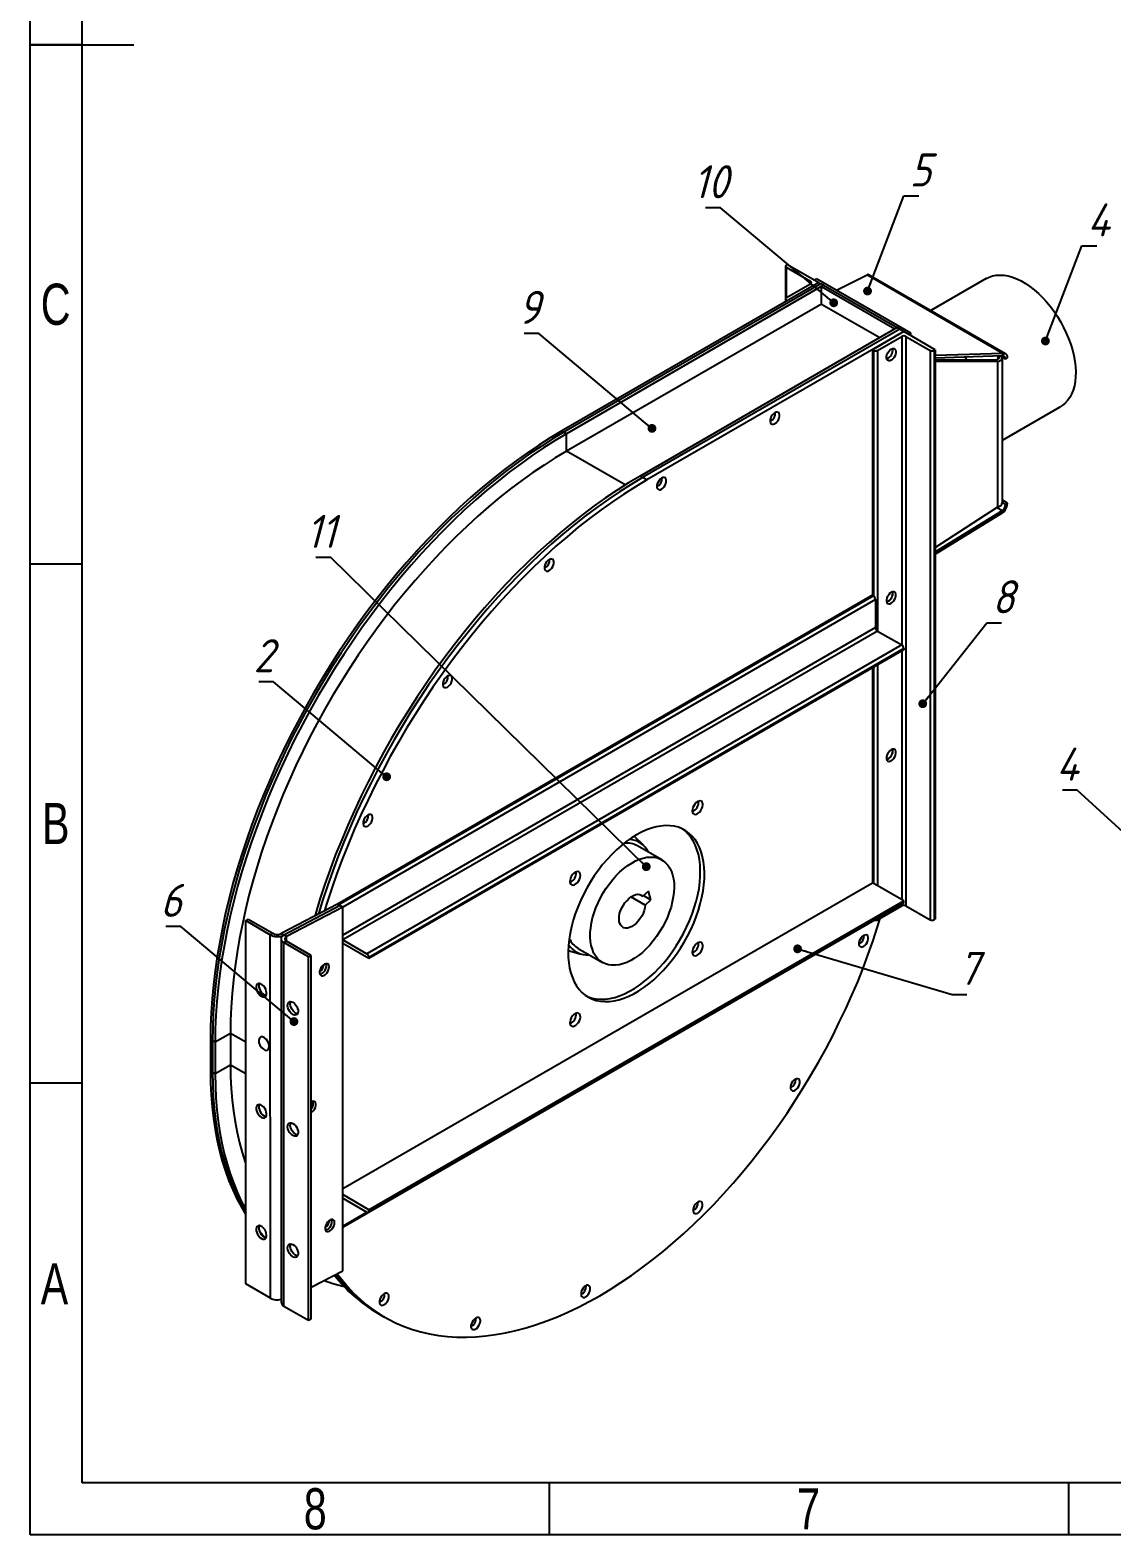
# Model space of a CAD drawing. Header units: millimetres. Extents: x -2169 to 6000, y -2300 to 596.
# Drawn here: x -2169 to -1432, y -1506 to -482 of the extents above; entities that cross this region are included whole.
import ezdxf

# ---------------------------------------------------------------- set-up
doc = ezdxf.new("R2010")
doc.units = ezdxf.units.MM
doc.linetypes.add('SLD-Solid', pattern=[0])
doc.styles.add('GENISO', font='geniso.shx', dxfattribs={"oblique": 15})
doc.styles.add('SLDTEXTSTYLE0', font='TXT', dxfattribs={"width": 0.75})
doc.dimstyles.new('Scale 1B2', dxfattribs={"dimscale": 6, "dimtxt": 2.5, "dimasz": 2.5, "dimexe": 1, "dimexo": 1, "dimgap": 1.524, "dimtad": 1, "dimdec": 0, "dimlfac": 0.5, "dimzin": 0, "dimtxsty": 'GENISO', "dimcen": 2.5, "dimclrd": 1, "dimclre": 1, "dimclrt": 7, "dimadec": 0, "dimazin": 0, "dimtfac": 1, "dimtdec": 0, "dimtmove": 0, "dimatfit": 3, "dimfxl": 1, "dimtzin": 0, "dimlwd": -1, "dimlwe": -1, "dimarcsym": 0})

msp = doc.modelspace()

# ---------------------------------------------------------------- linework, layer by layer
at = {"color": 7, "linetype": 'SLD-Solid'}
for p, q in [((-2168.6, -1506.5), (-2168.6, 521.9)), ((-2133.2, -1471.1), (-2133.2, 486.6)), ((-2168.6, -492.3), (-2097.9, -492.3)), ((-2133.2, -492.3), (-2168.6, -492.3)), ((-2133.2, -845.7), (-2168.6, -845.7)), ((-2133.2, -1199), (-2168.6, -1199)), ((623.1, -1471.1), (-2133.2, -1471.1)), ((-1815.2, -1471.1), (-1815.2, -1506.5)), ((-1461.8, -1471.1), (-1461.8, -1506.5)), ((658.4, -1506.5), (-2168.6, -1506.5))]:
    msp.add_line(p, q, dxfattribs=at)
at = {"color": 3, "linetype": 'SLD-Solid'}
for p, q in [((-1654.4, -643), (-1654.4, -665.2)), ((-1653.8, -642.2), (-1653.1, -641.8)), ((-1637.4, -653.3), (-1653.8, -643.8)), ((-1653.8, -664.4), (-1653.8, -643.8)), ((-1653.1, -641.8), (-1631.7, -654.1)), ((-1631.7, -654.1), (-1806.6, -755.1)), ((-1630.3, -655), (-1805.2, -755.9)), ((-1653.8, -664.4), (-1637.4, -655)), ((-1631.7, -654.1), (-1642.4, -660.3)), ((-1637.4, -655), (-1637.4, -653.3)), ((-1634.8, -652.4), (-1633.4, -651.5)), ((-1569.1, -688.6), (-1633.4, -651.5)), ((-1631.7, -654.1), (-1631.7, -654.1)), ((-1630.3, -655), (-1631.7, -654.1)), ((-1630.3, -655), (-1631.7, -654.1)), ((-1628.5, -656), (-1630.3, -655)), ((-1619.7, -659.4), (-1598.9, -648.8)), ((-1506.4, -702.3), (-1598.9, -648.8)), ((-1504.6, -702.6), (-1597.4, -649)), ((-1517.8, -651.3), (-1555.6, -673.1)), ((-1628.5, -656), (-1803.4, -757)), ((-1654.4, -665.3), (-1654.4, -667.3)), ((-1628.5, -656), (-1629.9, -656.8)), ((-1629.9, -656.8), (-1580, -685.7)), ((-1629.9, -668.8), (-1629.9, -656.8)), ((-1628.5, -656), (-1578.5, -684.8)), ((-1628.5, -656), (-1628.5, -656)), ((-1629.9, -668.8), (-1803.4, -768.9)), ((-1653.1, -666.5), (-1653.8, -666.1)), ((-1653.8, -666.9), (-1653.8, -666.1)), ((-1629.9, -668.8), (-1590.3, -691.6)), ((-1578.5, -684.8), (-1753.4, -785.8)), ((-1576.7, -685.9), (-1751.7, -786.9)), ((-1576.7, -685.9), (-1751.7, -786.9)), ((-1576.7, -685.9), (-1578.5, -684.8)), ((-1576.7, -685.9), (-1576.7, -685.9)), ((-1573.9, -687.5), (-1576.7, -685.9)), ((-1570.5, -689.4), (-1576.7, -685.9)), ((-1573.9, -687.5), (-1748.8, -788.5)), ((-1573.9, -687.5), (-1595.3, -699.9)), ((-1591.7, -700.3), (-1575.3, -690.8)), ((-1588.5, -692.7), (-1588.5, -692.7)), ((-1575.3, -690.8), (-1575.3, -900.8)), ((-1552.5, -699.9), (-1573.9, -687.5)), ((-1572.5, -690.8), (-1556, -700.3)), ((-1572.5, -690.8), (-1572.5, -1078.3)), ((-1570.5, -689.4), (-1569.1, -688.6)), ((-1569.1, -690.3), (-1569.1, -688.6)), ((-1595.3, -699.9), (-1594.6, -700.3)), ((-1595.3, -699.9), (-1595.3, -867)), ((-1594.6, -700.3), (-1594.6, -867.4)), ((-1591.7, -700.3), (-1591.7, -891.3)), ((-1556, -700.3), (-1556, -1087.8)), ((-1553.2, -700.3), (-1552.5, -699.9)), ((-1553.2, -700.3), (-1553.2, -1087.8)), ((-1552.5, -699.9), (-1552.5, -1087.4)), ((-1506.4, -702.3), (-1552.5, -703.7)), ((-1506.8, -704.1), (-1552.5, -705.5)), ((-1532.2, -704.9), (-1530.7, -706.9)), ((-1510, -704.2), (-1510, -706.4)), ((-1506.8, -705), (-1508.2, -704.1)), ((-1506.8, -704.1), (-1506.4, -702.3)), ((-1504.7, -706.2), (-1506.8, -705)), ((-1506.7, -803.7), (-1506.7, -705)), ((-1506.3, -704.1), (-1505.6, -702.3)), ((-1504.7, -706.2), (-1503.3, -705.3)), ((-1510.8, -706.8), (-1552.5, -706.9)), ((-1509.8, -707.8), (-1552.5, -707.9)), ((-1510.8, -706.8), (-1509.8, -707.8)), ((-1509.8, -806.7), (-1509.8, -707.8)), ((-1506.7, -761.5), (-1467.4, -738.8)), ((-1805.2, -755.9), (-1806.6, -755.1)), ((-1803.4, -757), (-1805.2, -755.9)), ((-1803.4, -768.9), (-1803.4, -757)), ((-1763.6, -791.9), (-1803.4, -768.9)), ((-1751.7, -786.9), (-1753.4, -785.8)), ((-1748.8, -788.5), (-1751.7, -786.9)), ((-1751.7, -786.9), (-1751.7, -786.9)), ((-1552.5, -834.5), (-1509.8, -806.7)), ((-1510.5, -807.2), (-1506.8, -809.3)), ((-1506.7, -803.7), (-1506.8, -803.9)), ((-1504.7, -805.1), (-1506.8, -803.9)), ((-1503.3, -804.3), (-1506.7, -802.3)), ((-1506.3, -808.9), (-1505.6, -810)), ((-1504.7, -805.1), (-1503.3, -804.3)), ((-1552.5, -837.3), (-1506.8, -809.3)), ((-1552.5, -838.9), (-1506.4, -810.6)), ((-1506.8, -809.3), (-1506.4, -810.6)), ((-1595.3, -866.9), (-1959.4, -1077.1)), ((-1594.6, -867.4), (-1958.7, -1077.6)), ((-1593.2, -869.8), (-1955.8, -1079.2)), ((-1595.3, -866.9), (-1594.6, -867.4)), ((-1593.2, -869.8), (-1593.2, -888.8)), ((-1593.2, -888.8), (-1955.8, -1098.2)), ((-1591.7, -891.3), (-1955.8, -1101.5)), ((-1575.3, -900.7), (-1939.4, -1110.9)), ((-1591.7, -891.3), (-1575.3, -900.7)), ((-1573.9, -903.2), (-1938, -1113.4)), ((-1573.9, -904), (-1938, -1114.2)), ((-1575.3, -904.9), (-1575.3, -1074.2)), ((-1573.9, -903.2), (-1573.9, -904)), ((-1595.3, -916.4), (-1595.3, -1062.6)), ((-1594.6, -916), (-1594.6, -1063)), ((-1591.7, -914.3), (-1591.7, -1064.7)), ((-1750.9, -1037.3), (-1757.4, -1030.9)), ((-1738.6, -1047), (-1755.2, -1037.4)), ((-1955.8, -1270.8), (-1595.3, -1062.6)), ((-1573.9, -1075), (-1595.3, -1062.6)), ((-1938, -1285.2), (-1573.9, -1075)), ((-1749.9, -1077.8), (-1759.6, -1072.2)), ((-1753.6, -1070.6), (-1751.6, -1071.8)), ((-1747.7, -1068.3), (-1751.6, -1071.8)), ((-1751.1, -1071.3), (-1746, -1074.3)), ((-1749.9, -1077.8), (-1746, -1074.3)), ((-1746, -1074.3), (-1747.7, -1068.3)), ((-1573.9, -1075.8), (-1573.9, -1075)), ((-1959.4, -1077.1), (-1997.6, -1097.2)), ((-1957.6, -1078.2), (-1995.8, -1098.3)), ((-1955.8, -1079.2), (-1994, -1099.3)), ((-1959.4, -1077.1), (-1957.6, -1078.2)), ((-1957.6, -1078.2), (-1955.8, -1079.2)), ((-1955.8, -1326.8), (-1955.8, -1079.2)), ((-1938.4, -1286.9), (-1574.3, -1076.8)), ((-1938, -1286), (-1573.9, -1075.8)), ((-1591.7, -1087.8), (-1575.3, -1078.3)), ((-1575.3, -1077.3), (-1575.3, -1078.3)), ((-1572.5, -1078.3), (-1556, -1087.8)), ((-2021.8, -1088.4), (-2020.1, -1087.3)), ((-2021.8, -1088.4), (-2005.1, -1098)), ((-2021.8, -1335.7), (-2021.8, -1088.4)), ((-2020.1, -1087.3), (-2003.3, -1097)), ((-1955.8, -1297), (-1593.6, -1087.9)), ((-1591.7, -1086.8), (-1591.7, -1087.8)), ((-1553.2, -1087.8), (-1552.5, -1087.4)), ((-2003.3, -1097), (-2005.1, -1098)), ((-2005, -1345.4), (-2005.1, -1098)), ((-1997.7, -1100.8), (-1997.7, -1348)), ((-1997.6, -1097.2), (-1995.8, -1098.3)), ((-1994, -1099.3), (-1995.8, -1098.3)), ((-1994, -1102.4), (-1995.8, -1103.4)), ((-1979, -1113.1), (-1995.8, -1103.4)), ((-1995.8, -1350.7), (-1995.8, -1103.4)), ((-1994, -1102.4), (-1994, -1099.3)), ((-1977.2, -1112.1), (-1994, -1102.4)), ((-1955.8, -1101.5), (-1939.4, -1110.9)), ((-1938, -1114.2), (-1955.8, -1103.9)), ((-1979, -1113.1), (-1977.2, -1112.1)), ((-1979, -1360.4), (-1979, -1113.1)), ((-1977.2, -1359.4), (-1977.2, -1112.1)), ((-1938, -1113.4), (-1938, -1114.2)), ((-1802.3, -1108.7), (-1793.5, -1111.2)), ((-1795.6, -1107.4), (-1779, -1117)), ((-2032.2, -1165.2), (-2042.6, -1171.2)), ((-2032.2, -1165.2), (-2032.2, -1186.7)), ((-2021.8, -1171.2), (-2032.2, -1165.2)), ((-2045.8, -1169.4), (-2045.8, -1190.9)), ((-2044.4, -1170.2), (-2045.8, -1169.4)), ((-2042.6, -1171.2), (-2044.4, -1170.2)), ((-2044.4, -1170.2), (-2044.4, -1191.7)), ((-2042.6, -1171.2), (-2042.6, -1192.7)), ((-2032.2, -1186.7), (-2042.6, -1192.7)), ((-2021.8, -1192.7), (-2032.2, -1186.7)), ((-2044.4, -1191.7), (-2045.8, -1190.9)), ((-2042.6, -1192.7), (-2044.4, -1191.7)), ((-1977.1, -1211.7), (-1977.2, -1211.7)), ((-1938, -1285.2), (-1955.8, -1274.9)), ((-1955.8, -1277.4), (-1939.4, -1286.8)), ((-1955.8, -1277.4), (-1955.8, -1277.4)), ((-1955.8, -1296.3), (-1939.4, -1286.8)), ((-1938, -1286), (-1938, -1285.2)), ((-1977.2, -1337.9), (-1955.8, -1326.8)), ((-2005, -1345.4), (-2021.8, -1335.7)), ((-1995.8, -1350.7), (-1979, -1360.4)), ((-1979, -1360.4), (-1977.2, -1359.4)), ((-1932, -1355.5), (-1930.2, -1356.6)), ((-1930.2, -1356.6), (-1927.3, -1358.2))]:
    msp.add_line(p, q, dxfattribs=at)
at = {"color": 3, "linetype": 'SLD-Solid', "flags": 128}
for points in [[(-1517.8, -651.3), (-1515.9, -650.4), (-1513.6, -649.6), (-1511.1, -649.1), (-1508.4, -649), (-1505.7, -649.1), (-1502.9, -649.6), (-1500, -650.4), (-1497, -651.6), (-1494.1, -653), (-1491.1, -654.7), (-1488.1, -656.7), (-1485.1, -659), (-1482.2, -661.6), (-1479.4, -664.3), (-1476.7, -667.3), (-1474.1, -670.5), (-1471.6, -673.8), (-1469.2, -677.3), (-1467.1, -681), (-1465.1, -684.7), (-1463.3, -688.5), (-1461.7, -692.3), (-1460.3, -696.2), (-1459.1, -700), (-1458.2, -703.8), (-1457.5, -707.6)], [(-1582.4, -706.9), (-1583.4, -707.3), (-1584.2, -707.3), (-1584.9, -707), (-1585.4, -706.4), (-1585.6, -705.5), (-1585.6, -704.5), (-1585.4, -703.3), (-1584.9, -702.2), (-1584.2, -701.1), (-1583.4, -700.1), (-1582.4, -699.5), (-1581.5, -699.1), (-1580.7, -699.1), (-1580, -699.4), (-1579.5, -700), (-1579.3, -700.8), (-1579.3, -701.9), (-1579.5, -703), (-1580, -704.2), (-1580.7, -705.3), (-1581.5, -706.2), (-1582.4, -706.9)], [(-1510.8, -706.8), (-1510.1, -706.5), (-1509.5, -706.1), (-1509, -705.6), (-1508.8, -705.1), (-1508.8, -704.6), (-1508.9, -704.2)], [(-1457.5, -707.6), (-1457.1, -711.3), (-1456.9, -714.8), (-1457, -718.2), (-1457.3, -721.5), (-1457.8, -724.5), (-1458.7, -727.4), (-1459.7, -730), (-1461, -732.4), (-1462.5, -734.5), (-1464.2, -736.4), (-1466.1, -737.9), (-1467.4, -738.8)], [(-1661.7, -742.7), (-1662.6, -743.4), (-1663.4, -744.3), (-1664.1, -745.4), (-1664.6, -746.6), (-1664.9, -747.8), (-1664.9, -748.8), (-1664.6, -749.7), (-1664.1, -750.3), (-1663.4, -750.6), (-1662.6, -750.5), (-1661.7, -750.2), (-1660.8, -749.5), (-1660, -748.6), (-1659.3, -747.5), (-1658.8, -746.3), (-1658.5, -745.2), (-1658.5, -744.1), (-1658.8, -743.2), (-1659.3, -742.6), (-1660, -742.3), (-1660.8, -742.4), (-1661.7, -742.7)], [(-1806.6, -755.1), (-1814.5, -759.8), (-1822.3, -764.7), (-1830.1, -770), (-1837.8, -775.5), (-1845.6, -781.3), (-1853.3, -787.4), (-1860.9, -793.7), (-1868.5, -800.3), (-1876.1, -807.1), (-1883.5, -814.2), (-1890.9, -821.5), (-1898.2, -829), (-1905.3, -836.7), (-1912.4, -844.7), (-1919.4, -852.8), (-1926.2, -861.2), (-1932.9, -869.7), (-1939.5, -878.4), (-1945.9, -887.2), (-1952.2, -896.2), (-1958.4, -905.4), (-1964.3, -914.7), (-1970.1, -924.1), (-1975.7, -933.6), (-1981.2, -943.3), (-1986.4, -953), (-1991.5, -962.8), (-1996.4, -972.7), (-2001, -982.7), (-2005.5, -992.7), (-2009.7, -1002.7), (-2013.8, -1012.8), (-2017.6, -1022.9), (-2021.1, -1033), (-2024.5, -1043.1), (-2027.6, -1053.2), (-2030.5, -1063.2), (-2033.1, -1073.3), (-2035.5, -1083.2), (-2037.6, -1093.2), (-2039.5, -1103), (-2041.2, -1112.8), (-2042.6, -1122.5), (-2043.8, -1132.1), (-2044.6, -1141.6), (-2045.3, -1151), (-2045.7, -1160.3), (-2045.8, -1169.4)], [(-1805.2, -755.9), (-1813, -760.6), (-1820.8, -765.6), (-1828.6, -770.8), (-1836.4, -776.3), (-1844.2, -782.1), (-1851.9, -788.2), (-1859.5, -794.5), (-1867.1, -801.1), (-1874.6, -807.9), (-1882.1, -815), (-1889.4, -822.3), (-1896.7, -829.8), (-1903.9, -837.5), (-1911, -845.5), (-1917.9, -853.6), (-1924.8, -862), (-1931.5, -870.5), (-1938.1, -879.2), (-1944.5, -888), (-1950.8, -897.1), (-1956.9, -906.2), (-1962.9, -915.5), (-1968.7, -924.9), (-1974.3, -934.5), (-1979.8, -944.1), (-1985, -953.8), (-1990.1, -963.6), (-1994.9, -973.5), (-1999.6, -983.5), (-2004.1, -993.5), (-2008.3, -1003.5), (-2012.3, -1013.6), (-2016.1, -1023.7), (-2019.7, -1033.8), (-2023.1, -1043.9), (-2026.2, -1054), (-2029, -1064.1), (-2031.7, -1074.1), (-2034.1, -1084.1), (-2036.2, -1094), (-2038.1, -1103.9), (-2039.8, -1113.7), (-2041.2, -1123.4), (-2042.3, -1133), (-2043.2, -1142.5), (-2043.9, -1151.8), (-2044.2, -1161.1), (-2044.4, -1170.2)], [(-1803.4, -757), (-1811.2, -761.6), (-1819.1, -766.6), (-1826.9, -771.8), (-1834.6, -777.4), (-1842.4, -783.1), (-1850.1, -789.2), (-1857.7, -795.5), (-1865.3, -802.1), (-1872.8, -808.9), (-1880.3, -816), (-1887.7, -823.3), (-1894.9, -830.8), (-1902.1, -838.6), (-1909.2, -846.5), (-1916.2, -854.7), (-1923, -863), (-1929.7, -871.5), (-1936.3, -880.2), (-1942.7, -889.1), (-1949, -898.1), (-1955.1, -907.3), (-1961.1, -916.5), (-1966.9, -926), (-1972.5, -935.5), (-1978, -945.1), (-1983.2, -954.9), (-1988.3, -964.7), (-1993.2, -974.6), (-1997.8, -984.5), (-2002.3, -994.5), (-2006.5, -1004.6), (-2010.5, -1014.6), (-2014.3, -1024.7), (-2017.9, -1034.8), (-2021.3, -1044.9), (-2024.4, -1055), (-2027.3, -1065.1), (-2029.9, -1075.1), (-2032.3, -1085.1), (-2034.4, -1095), (-2036.3, -1104.9), (-2038, -1114.7), (-2039.4, -1124.4), (-2040.5, -1134), (-2041.4, -1143.5), (-2042.1, -1152.9), (-2042.5, -1162.1), (-2042.6, -1171.2)], [(-1803.4, -768.9), (-1811.1, -773.5), (-1818.7, -778.3), (-1826.3, -783.5), (-1833.9, -788.9), (-1841.5, -794.6), (-1849, -800.5), (-1856.5, -806.7), (-1863.9, -813.2), (-1871.2, -819.9), (-1878.5, -826.9), (-1885.7, -834.1), (-1892.7, -841.5), (-1899.7, -849.1), (-1906.6, -856.9), (-1913.4, -864.9), (-1920, -873.1), (-1926.5, -881.5), (-1932.9, -890.1), (-1939.1, -898.8), (-1945.2, -907.7), (-1951.1, -916.7), (-1956.9, -925.8), (-1962.5, -935), (-1967.9, -944.4), (-1973.1, -953.9), (-1978.2, -963.4), (-1983, -973.1), (-1987.6, -982.8), (-1992.1, -992.5), (-1996.3, -1002.3), (-2000.3, -1012.1), (-2004.1, -1022), (-2007.6, -1031.9), (-2011, -1041.7), (-2014.1, -1051.6), (-2016.9, -1061.5), (-2019.6, -1071.3), (-2022, -1081), (-2024.1, -1090.7), (-2026, -1100.4), (-2027.6, -1110), (-2029, -1119.5), (-2030.2, -1128.8), (-2031.1, -1138.1), (-2031.7, -1147.3), (-2032.1, -1156.3), (-2032.2, -1165.2)], [(-1753.4, -785.8), (-1761.3, -790.5), (-1769.1, -795.4), (-1776.9, -800.7), (-1784.7, -806.2), (-1792.4, -812), (-1800.1, -818.1), (-1807.8, -824.4), (-1815.3, -831), (-1822.9, -837.8), (-1830.3, -844.9), (-1837.7, -852.2), (-1845, -859.7), (-1852.1, -867.4), (-1859.2, -875.4), (-1866.2, -883.5), (-1873, -891.9), (-1879.7, -900.4), (-1886.3, -909.1), (-1892.8, -917.9), (-1899, -926.9), (-1905.2, -936.1), (-1911.1, -945.4), (-1916.9, -954.8), (-1922.6, -964.3), (-1928, -974), (-1933.3, -983.7), (-1938.3, -993.5), (-1943.2, -1003.4), (-1947.8, -1013.4), (-1952.3, -1023.4), (-1956.5, -1033.4), (-1960.6, -1043.5), (-1964.4, -1053.6), (-1967.9, -1063.7), (-1971.3, -1073.8), (-1974.4, -1083.9), (-1974.8, -1085.3)], [(-1751.7, -786.9), (-1759.5, -791.5), (-1767.3, -796.5), (-1775.1, -801.7), (-1782.9, -807.2), (-1790.6, -813), (-1798.3, -819.1), (-1806, -825.4), (-1813.6, -832), (-1821.1, -838.8), (-1828.5, -845.9), (-1835.9, -853.2), (-1843.2, -860.7), (-1850.4, -868.5), (-1857.4, -876.4), (-1864.4, -884.5), (-1871.2, -892.9), (-1878, -901.4), (-1884.5, -910.1), (-1891, -919), (-1897.3, -928), (-1903.4, -937.1), (-1909.4, -946.4), (-1915.2, -955.8), (-1920.8, -965.4), (-1926.2, -975), (-1931.5, -984.7), (-1936.5, -994.6), (-1941.4, -1004.4), (-1946.1, -1014.4), (-1950.5, -1024.4), (-1954.8, -1034.4), (-1958.8, -1044.5), (-1962.6, -1054.6), (-1966.2, -1064.7), (-1969.5, -1074.8), (-1972.3, -1084)], [(-1751.7, -786.9), (-1759.5, -791.5), (-1767.3, -796.5), (-1775.1, -801.7), (-1782.9, -807.2), (-1790.6, -813), (-1798.3, -819.1), (-1806, -825.4), (-1813.6, -832), (-1821.1, -838.8), (-1828.5, -845.9), (-1835.9, -853.2), (-1843.2, -860.7), (-1850.4, -868.5), (-1857.4, -876.4), (-1864.4, -884.5), (-1871.2, -892.9), (-1878, -901.4), (-1884.5, -910.1), (-1891, -919), (-1897.3, -928), (-1903.4, -937.1), (-1909.4, -946.4), (-1915.2, -955.8), (-1920.8, -965.4), (-1926.2, -975), (-1931.5, -984.7), (-1936.5, -994.6), (-1941.4, -1004.4), (-1946.1, -1014.4), (-1950.5, -1024.4), (-1954.8, -1034.4), (-1958.8, -1044.5), (-1962.6, -1054.6), (-1966.2, -1064.7), (-1969.5, -1074.8), (-1972.3, -1084)], [(-1748.8, -788.5), (-1756.6, -793.2), (-1764.4, -798.1), (-1772.2, -803.4), (-1780, -808.9), (-1787.8, -814.7), (-1795.5, -820.7), (-1803.1, -827.1), (-1810.7, -833.6), (-1818.2, -840.5), (-1825.7, -847.5), (-1833, -854.8), (-1840.3, -862.4), (-1847.5, -870.1), (-1854.6, -878), (-1861.5, -886.2), (-1868.4, -894.5), (-1875.1, -903.1), (-1881.7, -911.8), (-1888.1, -920.6), (-1894.4, -929.6), (-1900.5, -938.8), (-1906.5, -948.1), (-1912.3, -957.5), (-1917.9, -967), (-1923.4, -976.7), (-1928.6, -986.4), (-1933.7, -996.2), (-1938.5, -1006.1), (-1943.2, -1016), (-1947.7, -1026), (-1951.9, -1036.1), (-1955.9, -1046.2), (-1959.7, -1056.3), (-1963.3, -1066.4), (-1966.7, -1076.5), (-1968.3, -1081.8)], [(-1738.8, -787.3), (-1739.7, -787.9), (-1740.5, -788.9), (-1741.2, -789.9), (-1741.7, -791.1), (-1742, -792.3), (-1742, -793.3), (-1741.7, -794.2), (-1741.2, -794.8), (-1740.5, -795.1), (-1739.7, -795.1), (-1738.8, -794.7), (-1737.9, -794), (-1737.1, -793.1), (-1736.4, -792), (-1735.9, -790.8), (-1735.6, -789.7), (-1735.6, -788.6), (-1735.9, -787.7), (-1736.4, -787.1), (-1737.1, -786.8), (-1737.9, -786.9), (-1738.8, -787.3)], [(-1815.3, -842.7), (-1816.2, -843.3), (-1817, -844.3), (-1817.7, -845.4), (-1818.2, -846.5), (-1818.5, -847.7), (-1818.5, -848.7), (-1818.2, -849.6), (-1817.7, -850.2), (-1817, -850.5), (-1816.2, -850.5), (-1815.3, -850.1), (-1814.4, -849.4), (-1813.5, -848.5), (-1812.9, -847.4), (-1812.4, -846.2), (-1812.1, -845.1), (-1812.1, -844), (-1812.4, -843.2), (-1812.9, -842.6), (-1813.5, -842.3), (-1814.4, -842.3), (-1815.3, -842.7)], [(-1582.4, -865), (-1583.4, -865.6), (-1584.2, -866.6), (-1584.9, -867.6), (-1585.4, -868.8), (-1585.6, -870), (-1585.6, -871), (-1585.4, -871.9), (-1584.9, -872.5), (-1584.2, -872.8), (-1583.4, -872.8), (-1582.4, -872.4), (-1581.5, -871.7), (-1580.7, -870.8), (-1580, -869.7), (-1579.5, -868.5), (-1579.3, -867.4), (-1579.3, -866.3), (-1579.5, -865.4), (-1580, -864.8), (-1580.7, -864.6), (-1581.5, -864.6), (-1582.4, -865)], [(-1581.4, -865.6), (-1581.5, -864.6), (-1581.5, -864.6)], [(-1884.5, -921.9), (-1885.4, -922.6), (-1886.2, -923.5), (-1886.9, -924.6), (-1887.4, -925.8), (-1887.6, -927), (-1887.6, -928), (-1887.4, -928.9), (-1886.9, -929.5), (-1886.2, -929.8), (-1885.4, -929.7), (-1884.5, -929.4), (-1883.6, -928.7), (-1882.7, -927.8), (-1882, -926.7), (-1881.5, -925.5), (-1881.3, -924.3), (-1881.3, -923.3), (-1881.5, -922.4), (-1882, -921.8), (-1882.7, -921.5), (-1883.6, -921.6), (-1884.5, -921.9)], [(-1582.4, -972.1), (-1583.4, -972.8), (-1584.2, -973.7), (-1584.9, -974.8), (-1585.4, -976), (-1585.6, -977.2), (-1585.6, -978.2), (-1585.4, -979.1), (-1584.9, -979.7), (-1584.2, -980), (-1583.4, -979.9), (-1582.4, -979.6), (-1581.5, -978.9), (-1580.7, -978), (-1580, -976.9), (-1579.5, -975.7), (-1579.3, -974.5), (-1579.3, -973.5), (-1579.5, -972.6), (-1580, -972), (-1580.7, -971.7), (-1581.5, -971.8), (-1582.4, -972.1)], [(-1581.4, -972.8), (-1581.5, -971.8), (-1581.5, -971.8)], [(-1714.3, -1007.4), (-1715.3, -1008.1), (-1716.1, -1009.1), (-1716.9, -1010.2), (-1717.5, -1011.4), (-1717.8, -1012.7), (-1717.9, -1013.8), (-1717.7, -1014.8), (-1717.2, -1015.6), (-1716.5, -1016), (-1715.7, -1016.1), (-1714.8, -1015.9), (-1713.8, -1015.3), (-1712.9, -1014.5), (-1712, -1013.4), (-1711.4, -1012.2), (-1710.9, -1010.9), (-1710.7, -1009.7), (-1710.8, -1008.6), (-1711.1, -1007.8), (-1711.7, -1007.2), (-1712.4, -1006.9), (-1713.3, -1007), (-1714.3, -1007.4)], [(-1938.7, -1016.6), (-1939.6, -1017.2), (-1940.4, -1018.1), (-1941.1, -1019.2), (-1941.6, -1020.4), (-1941.8, -1021.6), (-1941.8, -1022.6), (-1941.6, -1023.5), (-1941.1, -1024.1), (-1940.4, -1024.4), (-1939.6, -1024.3), (-1938.7, -1024), (-1937.7, -1023.3), (-1936.9, -1022.4), (-1936.2, -1021.3), (-1935.7, -1020.1), (-1935.5, -1019), (-1935.5, -1017.9), (-1935.7, -1017), (-1936.2, -1016.4), (-1936.9, -1016.1), (-1937.7, -1016.2), (-1938.7, -1016.6)], [(-1755.9, -1030.1), (-1759.4, -1032.2), (-1762.8, -1034.6), (-1766.1, -1037.3), (-1769.5, -1040.2), (-1772.7, -1043.4), (-1775.9, -1046.7), (-1778.9, -1050.3), (-1781.8, -1054.1), (-1784.6, -1058), (-1787.2, -1062.1), (-1789.7, -1066.3), (-1791.9, -1070.6), (-1794, -1074.9), (-1795.8, -1079.3), (-1797.5, -1083.7), (-1798.9, -1088.2), (-1800.1, -1092.6), (-1801, -1096.9), (-1801.7, -1101.2), (-1802.1, -1105.4), (-1802.3, -1109.4), (-1802.3, -1113.4), (-1802, -1117.1), (-1801.4, -1120.7), (-1800.6, -1124.1), (-1799.5, -1127.2), (-1798.2, -1130.1), (-1796.7, -1132.8), (-1794.9, -1135.2), (-1793, -1137.3), (-1790.8, -1139.1), (-1788.5, -1140.6), (-1785.9, -1141.9), (-1783.2, -1142.7), (-1780.4, -1143.3), (-1777.4, -1143.5), (-1774.3, -1143.5), (-1771.1, -1143), (-1767.8, -1142.3), (-1764.5, -1141.2), (-1761.1, -1139.9), (-1757.7, -1138.2), (-1754.2, -1136.2), (-1750.8, -1133.9), (-1747.4, -1131.4), (-1744.1, -1128.6), (-1740.8, -1125.5), (-1737.6, -1122.3), (-1734.5, -1118.8), (-1731.5, -1115.1), (-1728.7, -1111.2), (-1726, -1107.2), (-1723.4, -1103.1), (-1721.1, -1098.9), (-1718.9, -1094.6), (-1716.9, -1090.2), (-1715.2, -1085.8), (-1713.7, -1081.3), (-1712.4, -1076.9), (-1711.3, -1072.5), (-1710.5, -1068.2), (-1709.9, -1064), (-1709.6, -1059.9), (-1709.5, -1055.9), (-1709.7, -1052), (-1710.2, -1048.4), (-1710.9, -1044.9), (-1711.8, -1041.6), (-1713, -1038.6), (-1714.4, -1035.8), (-1716, -1033.2), (-1717.9, -1031), (-1720, -1029), (-1722.2, -1027.4), (-1724.7, -1026), (-1727.3, -1024.9), (-1730.1, -1024.2), (-1733, -1023.8), (-1736, -1023.7), (-1739.2, -1024), (-1742.4, -1024.6), (-1745.7, -1025.5), (-1749.1, -1026.7), (-1752.5, -1028.2), (-1755.9, -1030.1)], [(-1790.1, -1139.6), (-1788.8, -1140.2), (-1786.1, -1141.1), (-1783.2, -1141.7), (-1780.2, -1141.9), (-1777.1, -1141.8), (-1774, -1141.4), (-1770.7, -1140.7), (-1767.3, -1139.6), (-1763.9, -1138.2), (-1760.5, -1136.5), (-1757.1, -1134.6), (-1753.7, -1132.3), (-1750.3, -1129.7), (-1746.9, -1126.9), (-1743.6, -1123.9), (-1740.4, -1120.6), (-1737.3, -1117.1), (-1734.4, -1113.5), (-1731.5, -1109.6), (-1728.8, -1105.6), (-1726.3, -1101.5), (-1723.9, -1097.2), (-1721.8, -1092.9), (-1719.8, -1088.5), (-1718, -1084.1), (-1716.5, -1079.7), (-1715.2, -1075.3), (-1714.2, -1070.9), (-1713.3, -1066.6), (-1712.8, -1062.3), (-1712.5, -1058.2), (-1712.4, -1054.2), (-1712.6, -1050.4), (-1713, -1046.7), (-1713.7, -1043.2), (-1714.7, -1040), (-1715.8, -1036.9), (-1717.3, -1034.1), (-1718.9, -1031.6), (-1720.8, -1029.3), (-1722.8, -1027.4), (-1724.6, -1026)], [(-1731.3, -1057.3), (-1730.7, -1060), (-1730.3, -1062.8), (-1730.2, -1065.9), (-1730.4, -1069.1), (-1730.8, -1072.3), (-1731.5, -1075.7), (-1732.3, -1079.2), (-1733.5, -1082.6), (-1734.8, -1086.1), (-1736.4, -1089.5), (-1738.1, -1092.8), (-1740.1, -1096.1), (-1742.2, -1099.2), (-1744.4, -1102.2), (-1746.8, -1105), (-1749.3, -1107.6), (-1751.8, -1110), (-1754.5, -1112.1), (-1757.1, -1113.9), (-1759.8, -1115.5), (-1762.5, -1116.8), (-1765.1, -1117.8), (-1767.7, -1118.5), (-1770.2, -1118.8), (-1772.6, -1118.8), (-1774.9, -1118.5), (-1777, -1117.9), (-1779, -1117), (-1780.8, -1115.7), (-1782.4, -1114.2), (-1783.8, -1112.4), (-1785, -1110.3), (-1785.9, -1107.9), (-1786.6, -1105.4), (-1787.1, -1102.6), (-1787.3, -1099.6), (-1787.3, -1096.5), (-1787, -1093.3), (-1786.5, -1090), (-1785.7, -1086.6), (-1784.7, -1083.1), (-1783.5, -1079.7), (-1782, -1076.2), (-1780.4, -1072.8), (-1778.5, -1069.5), (-1776.5, -1066.3), (-1774.3, -1063.3), (-1772, -1060.4), (-1769.6, -1057.7), (-1767.1, -1055.2), (-1764.5, -1052.9), (-1761.8, -1050.9), (-1759.1, -1049.2), (-1756.5, -1047.8), (-1753.8, -1046.6), (-1751.2, -1045.8), (-1748.7, -1045.3), (-1746.2, -1045.1), (-1743.9, -1045.3), (-1741.6, -1045.7), (-1739.6, -1046.5), (-1737.7, -1047.6), (-1736, -1049), (-1734.5, -1050.7), (-1733.2, -1052.6), (-1732.1, -1054.9), (-1731.3, -1057.3)], [(-1797.6, -1055.5), (-1798.6, -1056.2), (-1799.4, -1057.1), (-1800.2, -1058.3), (-1800.8, -1059.5), (-1801.1, -1060.8), (-1801.2, -1061.9), (-1801, -1062.9), (-1800.5, -1063.7), (-1799.8, -1064.1), (-1799, -1064.2), (-1798.1, -1064), (-1797.1, -1063.4), (-1796.2, -1062.6), (-1795.3, -1061.5), (-1794.7, -1060.3), (-1794.2, -1059), (-1794, -1057.8), (-1794.1, -1056.7), (-1794.4, -1055.9), (-1795, -1055.3), (-1795.7, -1055), (-1796.6, -1055.1), (-1797.6, -1055.5)], [(-1749.9, -1077.8), (-1750.2, -1079.6), (-1750.7, -1081.6), (-1751.4, -1083.5), (-1752.3, -1085.4), (-1753.5, -1087.2), (-1754.8, -1088.8), (-1756.1, -1090.3), (-1757.6, -1091.5), (-1759.1, -1092.5), (-1760.6, -1093.1), (-1762, -1093.5), (-1763.4, -1093.5), (-1764.6, -1093.2), (-1765.7, -1092.5), (-1766.5, -1091.6), (-1767.2, -1090.4), (-1767.6, -1089), (-1767.7, -1087.3), (-1767.6, -1085.5), (-1767.3, -1083.6), (-1766.7, -1081.7), (-1765.9, -1079.8), (-1764.8, -1077.9), (-1763.7, -1076.2), (-1762.3, -1074.6), (-1760.9, -1073.2), (-1759.4, -1072.1), (-1757.9, -1071.2), (-1756.4, -1070.7), (-1755, -1070.5), (-1753.7, -1070.6), (-1752.6, -1071), (-1751.6, -1071.8)], [(-1959.5, -1328.7), (-1956.5, -1332.7), (-1952.5, -1337.5), (-1948.4, -1341.9), (-1944, -1346.1), (-1939.5, -1349.9), (-1934.7, -1353.5), (-1929.8, -1356.7), (-1924.7, -1359.7), (-1919.4, -1362.3), (-1914, -1364.6), (-1908.3, -1366.6), (-1902.6, -1368.3), (-1896.7, -1369.7), (-1890.6, -1370.7), (-1884.4, -1371.5), (-1878.1, -1371.9), (-1871.6, -1371.9), (-1865.1, -1371.7), (-1858.4, -1371.1), (-1851.7, -1370.2), (-1844.9, -1368.9), (-1837.9, -1367.4), (-1831, -1365.5), (-1823.9, -1363.3), (-1816.8, -1360.8), (-1809.7, -1358), (-1802.5, -1354.9), (-1795.3, -1351.5), (-1788.1, -1347.7), (-1780.9, -1343.7), (-1773.7, -1339.4), (-1766.4, -1334.8), (-1759.2, -1329.9), (-1752.1, -1324.7), (-1744.9, -1319.3), (-1737.8, -1313.6), (-1730.8, -1307.7), (-1723.8, -1301.5), (-1716.9, -1295.1), (-1710.1, -1288.4), (-1703.3, -1281.5), (-1696.7, -1274.4), (-1690.1, -1267.1), (-1683.7, -1259.6), (-1677.4, -1251.9), (-1671.2, -1244), (-1665.1, -1236), (-1659.2, -1227.8), (-1653.4, -1219.4), (-1647.8, -1210.9), (-1642.4, -1202.3), (-1637.1, -1193.6), (-1632, -1184.7), (-1627, -1175.8), (-1622.3, -1166.7), (-1617.8, -1157.6), (-1613.4, -1148.5), (-1609.3, -1139.2), (-1605.3, -1130), (-1601.6, -1120.7), (-1598.1, -1111.3), (-1594.8, -1102), (-1591.8, -1092.7), (-1590, -1086.7)], [(-1593.6, -1087.9), (-1593.6, -1087.9), (-1593.5, -1087.8)], [(-1714.3, -1103.6), (-1715.3, -1104.3), (-1716.1, -1105.2), (-1716.9, -1106.4), (-1717.5, -1107.6), (-1717.8, -1108.9), (-1717.9, -1110), (-1717.7, -1111), (-1717.2, -1111.8), (-1716.5, -1112.2), (-1715.7, -1112.3), (-1714.8, -1112.1), (-1713.8, -1111.5), (-1712.9, -1110.7), (-1712, -1109.6), (-1711.4, -1108.4), (-1710.9, -1107.1), (-1710.7, -1105.9), (-1710.8, -1104.8), (-1711.1, -1104), (-1711.7, -1103.4), (-1712.4, -1103.1), (-1713.3, -1103.2), (-1714.3, -1103.6)], [(-1601.3, -1098.5), (-1602.2, -1099.2), (-1603, -1100.1), (-1603.7, -1101.2), (-1604.2, -1102.4), (-1604.5, -1103.5), (-1604.5, -1104.6), (-1604.2, -1105.5), (-1603.7, -1106.1), (-1603, -1106.4), (-1602.2, -1106.3), (-1601.3, -1105.9), (-1600.4, -1105.3), (-1599.6, -1104.4), (-1598.9, -1103.3), (-1598.4, -1102.1), (-1598.1, -1100.9), (-1598.1, -1099.9), (-1598.4, -1099), (-1598.9, -1098.4), (-1599.6, -1098.1), (-1600.4, -1098.2), (-1601.3, -1098.5)], [(-1968.2, -1118.1), (-1969.1, -1118.7), (-1969.9, -1119.6), (-1970.6, -1120.6), (-1971.2, -1121.8), (-1971.5, -1123), (-1971.5, -1124), (-1971.3, -1124.9), (-1970.8, -1125.6), (-1970.2, -1126), (-1969.4, -1126), (-1968.5, -1125.7), (-1967.6, -1125), (-1966.7, -1124.1), (-1966, -1123.1), (-1965.5, -1121.9), (-1965.2, -1120.7), (-1965.1, -1119.7), (-1965.3, -1118.8), (-1965.8, -1118.1), (-1966.4, -1117.8), (-1967.3, -1117.7), (-1968.2, -1118.1)], [(-1971.3, -1125), (-1971.2, -1124.9), (-1970.3, -1124.6), (-1969.3, -1124), (-1968.5, -1123.1), (-1967.8, -1122.1), (-1967.2, -1120.9), (-1966.9, -1119.7), (-1966.9, -1118.6), (-1967.1, -1117.7), (-1967.1, -1117.7)], [(-1971.3, -1125), (-1971.2, -1124.9), (-1970.3, -1124.6), (-1969.3, -1124), (-1968.5, -1123.1), (-1967.8, -1122.1), (-1967.2, -1120.9), (-1966.9, -1119.7), (-1966.9, -1118.6), (-1967.1, -1117.7), (-1967.1, -1117.7)], [(-2011.1, -1139.9), (-2010.2, -1140.3), (-2009.3, -1140.3), (-2008.5, -1140.1), (-2008, -1139.5), (-2007.6, -1138.6), (-2007.6, -1137.5), (-2007.8, -1136.3), (-2008.2, -1135.1), (-2008.9, -1133.9), (-2009.7, -1132.8), (-2010.6, -1132), (-2011.6, -1131.4), (-2012.5, -1131.2), (-2013.4, -1131.3), (-2014, -1131.7), (-2014.5, -1132.4), (-2014.7, -1133.4), (-2014.6, -1134.6), (-2014.3, -1135.8), (-2013.7, -1137.1), (-2013, -1138.2), (-2012.1, -1139.2), (-2011.1, -1139.9)], [(-2012.6, -1131.1), (-2012.7, -1131.4), (-2012.9, -1132.4), (-2012.8, -1133.5), (-2012.5, -1134.8), (-2011.9, -1136), (-2011.2, -1137.2), (-2010.3, -1138.1), (-2009.3, -1138.8)], [(-2009.3, -1138.8), (-2008.4, -1139.2), (-2007.9, -1139.3)], [(-1989.7, -1144), (-1988.7, -1144.7), (-1987.9, -1145.7), (-1987.1, -1146.8), (-1986.5, -1148.1), (-1986.2, -1149.3), (-1986.1, -1150.5), (-1986.3, -1151.4), (-1986.8, -1152.2), (-1987.5, -1152.6), (-1988.3, -1152.7), (-1989.2, -1152.5), (-1990.2, -1151.9), (-1991.1, -1151.1), (-1992, -1150), (-1992.6, -1148.8), (-1993.1, -1147.6), (-1993.3, -1146.3), (-1993.2, -1145.3), (-1992.9, -1144.4), (-1992.3, -1143.8), (-1991.6, -1143.5), (-1990.7, -1143.6), (-1989.7, -1144)], [(-1986.5, -1151.7), (-1986.5, -1151.7), (-1987.4, -1151.5), (-1988.4, -1150.9), (-1989.3, -1150), (-1990.2, -1149), (-1990.8, -1147.8), (-1991.3, -1146.5), (-1991.5, -1145.3), (-1991.4, -1144.2), (-1991.2, -1143.5)], [(-1797.6, -1151.7), (-1798.6, -1152.4), (-1799.4, -1153.3), (-1800.2, -1154.5), (-1800.8, -1155.7), (-1801.1, -1157), (-1801.2, -1158.1), (-1801, -1159.1), (-1800.5, -1159.8), (-1799.8, -1160.3), (-1799, -1160.4), (-1798.1, -1160.1), (-1797.1, -1159.6), (-1796.2, -1158.7), (-1795.3, -1157.7), (-1794.7, -1156.5), (-1794.2, -1155.2), (-1794, -1154), (-1794.1, -1152.9), (-1794.4, -1152.1), (-1795, -1151.5), (-1795.7, -1151.2), (-1796.6, -1151.3), (-1797.6, -1151.7)], [(-2005.9, -1172.9), (-2006.6, -1171.1), (-2007.7, -1169.4), (-2009, -1168.2), (-2010.4, -1167.6), (-2011.6, -1167.6), (-2012.5, -1168.4), (-2012.9, -1169.7), (-2012.8, -1171.4), (-2012.1, -1173.2), (-2011, -1174.8), (-2009.7, -1176), (-2008.3, -1176.7), (-2007.1, -1176.6), (-2006.2, -1175.9), (-2005.8, -1174.6), (-2005.9, -1172.9)], [(-2032.2, -1186.7), (-2032.1, -1194.8), (-2031.7, -1202.7), (-2031.1, -1210.5), (-2030.2, -1218), (-2029.1, -1225.4), (-2027.7, -1232.6), (-2026.1, -1239.6), (-2024.2, -1246.3), (-2022.1, -1252.9), (-2021.8, -1253.5)], [(-2045.8, -1190.9), (-2045.7, -1199.1), (-2045.3, -1207.3), (-2044.6, -1215.2), (-2043.8, -1223), (-2042.6, -1230.6), (-2041.3, -1238), (-2039.6, -1245.1), (-2037.8, -1252.1), (-2035.6, -1258.9), (-2033.3, -1265.4), (-2030.7, -1271.7), (-2027.9, -1277.7), (-2024.8, -1283.5), (-2021.8, -1288.6)], [(-2044.4, -1191.7), (-2044.2, -1200), (-2043.9, -1208.1), (-2043.2, -1216), (-2042.3, -1223.8), (-2041.2, -1231.4), (-2039.8, -1238.8), (-2038.2, -1246), (-2036.3, -1253), (-2034.2, -1259.8), (-2031.8, -1266.3), (-2029.2, -1272.6), (-2026.4, -1278.6), (-2023.3, -1284.4), (-2021.8, -1287.1)], [(-2044.4, -1191.7), (-2044.2, -1200), (-2043.9, -1208.1), (-2043.2, -1216), (-2042.3, -1223.8), (-2041.2, -1231.4), (-2039.8, -1238.8), (-2038.2, -1246), (-2036.3, -1252.9), (-2034.2, -1259.7), (-2031.9, -1266.2), (-2029.3, -1272.5), (-2026.4, -1278.6), (-2023.4, -1284.4), (-2021.8, -1287.1)], [(-2042.6, -1192.7), (-2042.4, -1201), (-2042.1, -1209.1), (-2041.4, -1217.1), (-2040.5, -1224.9), (-2039.4, -1232.5), (-2038, -1239.9), (-2036.4, -1247), (-2034.5, -1254), (-2032.4, -1260.8), (-2030, -1267.3), (-2027.4, -1273.6), (-2024.6, -1279.7), (-2021.8, -1285)], [(-1647.8, -1196.4), (-1648.7, -1197.1), (-1649.6, -1198), (-1650.3, -1199.1), (-1650.8, -1200.2), (-1651, -1201.4), (-1651, -1202.5), (-1650.8, -1203.3), (-1650.3, -1203.9), (-1649.6, -1204.2), (-1648.7, -1204.2), (-1647.8, -1203.8), (-1646.9, -1203.1), (-1646.1, -1202.2), (-1645.4, -1201.1), (-1644.9, -1199.9), (-1644.6, -1198.8), (-1644.6, -1197.7), (-1644.9, -1196.9), (-1645.4, -1196.3), (-1646.1, -1196), (-1646.9, -1196), (-1647.8, -1196.4)], [(-2011.1, -1222.3), (-2010.2, -1222.7), (-2009.3, -1222.8), (-2008.5, -1222.5), (-2008, -1221.9), (-2007.6, -1221.1), (-2007.6, -1220), (-2007.8, -1218.8), (-2008.2, -1217.5), (-2008.9, -1216.3), (-2009.7, -1215.2), (-2010.6, -1214.4), (-2011.6, -1213.8), (-2012.5, -1213.6), (-2013.4, -1213.7), (-2014, -1214.1), (-2014.5, -1214.9), (-2014.7, -1215.9), (-2014.6, -1217), (-2014.3, -1218.3), (-2013.7, -1219.5), (-2013, -1220.6), (-2012.1, -1221.6), (-2011.1, -1222.3)], [(-2012.6, -1213.6), (-2012.7, -1213.8), (-2012.9, -1214.8), (-2012.8, -1216), (-2012.5, -1217.2), (-2011.9, -1218.5), (-2011.2, -1219.6), (-2010.3, -1220.6), (-2009.3, -1221.3)], [(-1977.2, -1219.1), (-1976.5, -1218.6), (-1975.7, -1217.7), (-1974.9, -1216.7), (-1974.4, -1215.5), (-1974.1, -1214.3), (-1974.1, -1213.3), (-1974.3, -1212.4), (-1974.7, -1211.7), (-1975.4, -1211.4), (-1976.2, -1211.3), (-1977.1, -1211.7)], [(-2009.3, -1221.3), (-2008.4, -1221.7), (-2007.9, -1221.8)], [(-1989.7, -1226.4), (-1988.7, -1227.1), (-1987.8, -1228.1), (-1987.1, -1229.3), (-1986.5, -1230.5), (-1986.2, -1231.7), (-1986.1, -1232.9), (-1986.3, -1233.9), (-1986.8, -1234.6), (-1987.5, -1235.1), (-1988.3, -1235.2), (-1989.2, -1234.9), (-1990.2, -1234.4), (-1991.1, -1233.5), (-1992, -1232.5), (-1992.6, -1231.3), (-1993.1, -1230), (-1993.3, -1228.8), (-1993.2, -1227.7), (-1992.9, -1226.8), (-1992.3, -1226.2), (-1991.6, -1226), (-1990.7, -1226), (-1989.7, -1226.4)], [(-1986.4, -1234.1), (-1986.5, -1234.1), (-1987.4, -1233.9), (-1988.4, -1233.3), (-1989.3, -1232.5), (-1990.2, -1231.4), (-1990.8, -1230.2), (-1991.3, -1229), (-1991.5, -1227.8), (-1991.4, -1226.7), (-1991.2, -1226)], [(-1714.2, -1280), (-1715.1, -1280.6), (-1715.9, -1281.6), (-1716.6, -1282.6), (-1717.1, -1283.8), (-1717.3, -1285), (-1717.3, -1286), (-1717.1, -1286.9), (-1716.6, -1287.5), (-1715.9, -1287.8), (-1715.1, -1287.8), (-1714.2, -1287.4), (-1713.2, -1286.7), (-1712.4, -1285.8), (-1711.7, -1284.7), (-1711.2, -1283.5), (-1711, -1282.4), (-1711, -1281.3), (-1711.2, -1280.4), (-1711.7, -1279.8), (-1712.4, -1279.5), (-1713.2, -1279.6), (-1714.2, -1280)], [(-2011.1, -1304.8), (-2010.2, -1305.2), (-2009.3, -1305.2), (-2008.5, -1305), (-2007.9, -1304.4), (-2007.6, -1303.5), (-2007.6, -1302.4), (-2007.8, -1301.2), (-2008.2, -1299.9), (-2008.9, -1298.7), (-2009.7, -1297.7), (-2010.6, -1296.8), (-2011.6, -1296.3), (-2012.5, -1296), (-2013.4, -1296.1), (-2014, -1296.6), (-2014.5, -1297.3), (-2014.7, -1298.3), (-2014.6, -1299.5), (-2014.3, -1300.7), (-2013.7, -1301.9), (-2013, -1303.1), (-2012.1, -1304), (-2011.1, -1304.8)], [(-2012.6, -1296), (-2012.7, -1296.3), (-2012.9, -1297.3), (-2012.8, -1298.4), (-2012.5, -1299.7), (-2011.9, -1300.9), (-2011.2, -1302.1), (-2010.3, -1303), (-2009.3, -1303.7)], [(-2012.7, -1299.2), (-2011, -1301.3), (-2008.8, -1304)], [(-1964.4, -1292.1), (-1965.3, -1292.7), (-1966.1, -1293.6), (-1966.8, -1294.7), (-1967.4, -1295.8), (-1967.7, -1297), (-1967.7, -1298.1), (-1967.5, -1299), (-1967, -1299.7), (-1966.4, -1300), (-1965.6, -1300), (-1964.7, -1299.7), (-1963.8, -1299.1), (-1962.9, -1298.2), (-1962.2, -1297.1), (-1961.7, -1296), (-1961.4, -1294.8), (-1961.3, -1293.7), (-1961.5, -1292.8), (-1962, -1292.2), (-1962.6, -1291.8), (-1963.5, -1291.8), (-1964.4, -1292.1)], [(-1967.5, -1299), (-1967.4, -1299), (-1966.5, -1298.7), (-1965.5, -1298.1), (-1964.7, -1297.2), (-1964, -1296.1), (-1963.4, -1294.9), (-1963.1, -1293.8), (-1963.1, -1292.7), (-1963.3, -1291.8), (-1963.3, -1291.8)], [(-1967.5, -1299), (-1967.4, -1299), (-1966.5, -1298.7), (-1965.5, -1298.1), (-1964.7, -1297.2), (-1964, -1296.1), (-1963.4, -1294.9), (-1963.1, -1293.8), (-1963.1, -1292.7), (-1963.3, -1291.8), (-1963.3, -1291.8)], [(-2009.3, -1303.7), (-2008.4, -1304.1), (-2007.9, -1304.2)], [(-1989.7, -1308.9), (-1988.7, -1309.6), (-1987.8, -1310.5), (-1987.1, -1311.7), (-1986.5, -1312.9), (-1986.2, -1314.2), (-1986.1, -1315.3), (-1986.3, -1316.3), (-1986.8, -1317.1), (-1987.4, -1317.5), (-1988.3, -1317.6), (-1989.2, -1317.4), (-1990.2, -1316.8), (-1991.1, -1316), (-1992, -1314.9), (-1992.6, -1313.7), (-1993.1, -1312.4), (-1993.3, -1311.2), (-1993.2, -1310.1), (-1992.9, -1309.3), (-1992.3, -1308.7), (-1991.6, -1308.4), (-1990.7, -1308.5), (-1989.7, -1308.9)], [(-1986.4, -1316.6), (-1986.5, -1316.6), (-1987.4, -1316.3), (-1988.4, -1315.8), (-1989.3, -1314.9), (-1990.2, -1313.9), (-1990.8, -1312.7), (-1991.3, -1311.4), (-1991.5, -1310.2), (-1991.4, -1309.1), (-1991.2, -1308.4)], [(-1790.4, -1337), (-1791.4, -1337.7), (-1792.2, -1338.6), (-1792.9, -1339.7), (-1793.4, -1340.9), (-1793.6, -1342), (-1793.6, -1343.1), (-1793.4, -1343.9), (-1792.9, -1344.5), (-1792.2, -1344.8), (-1791.4, -1344.8), (-1790.4, -1344.4), (-1789.5, -1343.7), (-1788.7, -1342.8), (-1788, -1341.7), (-1787.5, -1340.6), (-1787.3, -1339.4), (-1787.3, -1338.3), (-1787.5, -1337.5), (-1788, -1336.9), (-1788.7, -1336.6), (-1789.5, -1336.6), (-1790.4, -1337)], [(-1927.6, -1342.4), (-1928.5, -1343.1), (-1929.3, -1344), (-1930, -1345.1), (-1930.5, -1346.3), (-1930.8, -1347.4), (-1930.8, -1348.5), (-1930.5, -1349.4), (-1930, -1350), (-1929.3, -1350.3), (-1928.5, -1350.2), (-1927.6, -1349.8), (-1926.7, -1349.2), (-1925.9, -1348.2), (-1925.2, -1347.2), (-1924.7, -1346), (-1924.4, -1344.8), (-1924.4, -1343.8), (-1924.7, -1342.9), (-1925.2, -1342.3), (-1925.9, -1342), (-1926.7, -1342), (-1927.6, -1342.4)], [(-1865.3, -1358.9), (-1866.2, -1359.6), (-1867, -1360.5), (-1867.7, -1361.6), (-1868.2, -1362.8), (-1868.5, -1363.9), (-1868.5, -1365), (-1868.2, -1365.9), (-1867.7, -1366.5), (-1867, -1366.7), (-1866.2, -1366.7), (-1865.3, -1366.3), (-1864.4, -1365.7), (-1863.6, -1364.7), (-1862.9, -1363.6), (-1862.4, -1362.5), (-1862.1, -1361.3), (-1862.1, -1360.3), (-1862.4, -1359.4), (-1862.9, -1358.8), (-1863.6, -1358.5), (-1864.4, -1358.5), (-1865.3, -1358.9)]]:
    msp.add_lwpolyline(points, dxfattribs=at)
at = {"color": 3, "linetype": 'SLD-Solid'}
for centre, radius, start, end in [((-1653.5, -643), 0.882, 110.7914, 249.2086), ((-1637.7, -654.1), 0.882, 290.7904, 69.2096), ((-1598.4, -650.9), 2.16, 60.3216, 89.342), ((-1653.5, -665.3), 0.882, 110.792, 249.2087), ((-1573.9, -693.6), 3.1, 62.6099, 117.3898), ((-1593.2, -697.5), 3.1, 242.6096, 297.3909), ((-1587.6, -700.2), 6.15, 289.3301, 10.6753), ((-1554.6, -697.5), 3.1, 242.6096, 297.3904), ((-1510.5, -704), 3.92, 280.9111, 345.1231), ((-1506.5, -705.9), 1.75, 350.2827, 83.5945), ((-1505.9, -704.9), 2.63, 350.2827, 83.5945), ((-1668, -742.8), 6.65, 297.9161, 2.0892), ((-1745.1, -787.3), 6.65, 297.9158, 2.0896), ((-1510.5, -802.9), 3.92, 280.9111, 345.1231), ((-1511, -804.8), 6.24, 318.8707, 357.2816), ((-1512.6, -803.8), 9.35, 318.8701, 357.2821), ((-1821.6, -842.7), 6.65, 297.9158, 2.0896), ((-1596.3, -870), 3.1, 2.6047, 57.3948), ((-1587.5, -865.7), 6.14, 289.0961, 10.6244), ((-1587.9, -865.5), 6.48, 291.1269, 359.084), ((-1590.1, -888.7), 3.1, 182.6066, 237.3934), ((-1577, -903.4), 3.1, 2.6052, 57.3953), ((-1890.8, -922), 6.65, 297.9153, 2.0899), ((-1587.5, -972.9), 6.14, 289.0967, 10.6238), ((-1587.9, -972.7), 6.48, 291.1269, 359.084), ((-1720.8, -1007.7), 7.23, 294.8631, 5.1422), ((-1945, -1016.6), 6.65, 297.9163, 2.0893), ((-1761.5, -1048.4), 15.3, 25.5713, 87.2342), ((-1762.5, -1050.7), 15.1, 60.8906, 95.9916), ((-1804.1, -1055.8), 7.23, 294.8633, 5.142), ((-1573.9, -1081.1), 3.1, 62.6099, 117.3898), ((-1575, -1075.9), 1.16, 309.7479, 1.5659), ((-1593.2, -1085), 3.12, 257.1217, 297.3007), ((-1554.6, -1085), 3.1, 242.6096, 297.3904), ((-1789.2, -1096.5), 15.3, 212.8169, 274.3883), ((-1787.5, -1094.1), 15.5, 204.4827, 238.6457), ((-1720.8, -1103.9), 7.23, 294.8631, 5.1423), ((-1607.6, -1098.6), 6.65, 297.9157, 2.0896), ((-1941.1, -1113.6), 3.1, 2.6052, 57.3953), ((-1975.7, -1117.6), 7.05, 306.5079, 353.4976), ((-1975.7, -1117.6), 7.05, 306.4919, 353.5136), ((-1804.1, -1152), 7.23, 294.8633, 5.1421), ((-1654.1, -1196.4), 6.65, 297.9158, 2.0896), ((-1981.3, -1212.8), 5.46, 318.671, 15.8768), ((-1720.5, -1280), 6.65, 297.9155, 2.0899), ((-1938.9, -1286.2), 0.882, 230.7965, 9.2142), ((-1971.9, -1291.6), 7.05, 306.505, 353.5005), ((-1971.9, -1291.6), 7.04, 306.4836, 353.5219), ((-1880.4, -1267.1), 102.4, 217.7064, 239.7573), ((-1878.5, -1267.9), 102.6, 216.7623, 240.005), ((-1878.4, -1267.9), 102.7, 216.7669, 239.7389), ((-1931.2, -1237.2), 103, 248.9242, 256.733), ((-1796.8, -1337.1), 6.65, 297.916, 2.0894), ((-2000.4, -1336.3), 10.2, 242.699, 285.3666), ((-1994.4, -1347.7), 3.3, 185.6964, 245.6247), ((-1933.9, -1342.5), 6.65, 297.9151, 2.0906), ((-1871.6, -1359), 6.65, 297.9151, 2.0906)]:
    msp.add_arc(centre, radius, start, end, dxfattribs=at)
for centre, major_axis, ratio, start_param, end_param in [((-1600, -654.4), (2.29, 5.66), 0.461436, 0.239304, 0.407114), ((-1508, -707.6), (3.12, 2.73), 0.701786, 0.537819, 0.705629), ((-1508, -707.6), (4.05, 4.59), 0.671556, 0.438234, 0.606045), ((-1508, -806.5), (3.12, 2.73), 0.701786, 4.47554, 4.643351), ((-1508, -806.5), (4.05, 4.59), 0.671556, 4.375956, 4.543767)]:
    msp.add_ellipse(centre, major_axis=major_axis, ratio=ratio, start_param=start_param, end_param=end_param, dxfattribs=at)
for points, knots in [([(-2005.1, -1098), (-2004.4, -1098.4), (-2003, -1099), (-2000.4, -1099.4), (-1997.8, -1099.1), (-1996.5, -1098.6), (-1995.8, -1098.3)], [0, 0, 0, 0, 0.250001, 0.499999, 0.749998, 1, 1, 1, 1]), ([(-2003.3, -1097), (-2002.9, -1097.2), (-2002, -1097.6), (-2000.4, -1097.9), (-1998.8, -1097.8), (-1998, -1097.4), (-1997.6, -1097.2)], [0, 0, 0, 0, 0.25, 0.499999, 0.749997, 1, 1, 1, 1]), ([(-1995.8, -1098.3), (-1996.3, -1098.6), (-1997.4, -1099.4), (-1997.9, -1100.8), (-1997.4, -1102.3), (-1996.3, -1103), (-1995.8, -1103.4)], [0, 0, 0, 0, 0.250002, 0.500001, 0.749999, 1, 1, 1, 1]), ([(-1994, -1099.3), (-1994.3, -1099.5), (-1995, -1100), (-1995.3, -1100.8), (-1995, -1101.7), (-1994.3, -1102.1), (-1994, -1102.4)], [0, 0, 0, 0, 0.250003, 0.500005, 0.75, 1, 1, 1, 1])]:
    msp.add_open_spline(points, degree=3, knots=knots, dxfattribs=at)

# ---------------------------------------------------------------- texts
at = {"color": 7, "char_height": 22.5, "attachment_point": 5, "style": 'GENISO'}
for s, insert in [('5', (-1562.6, -577.5)), ('10', (-1705.4, -585.5)), ('4', (-1441.4, -611.5)), ('9', (-1829, -671)), ('11', (-1970.6, -823.5)), ('8', (-1506.2, -868)), ('2', (-2009.6, -908.1)), ('4', (-1462.6, -981.9)), ('6', (-2072.7, -1074.6)), ('7', (-1529.7, -1120.9))]:
    msp.add_mtext(s, dxfattribs=dict(at, insert=insert))
at = {"color": 7, "linetype": 'Continuous', "char_height": 28, "attachment_point": 2, "style": 'SLDTEXTSTYLE0'}
for s, insert in [('C', (-2151.2, -654.9)), ('B', (-2151.1, -1008.3)), ('A', (-2152, -1321.6)), ('8', (-1974.5, -1474.7)), ('7', (-1638.8, -1474.7))]:
    msp.add_mtext(s, dxfattribs=dict(at, insert=insert))

# ---------------------------------------------------------------- leaders
at = {"color": 5}
for points in [[(-1621.6, -667.9), (-1698.7, -603.2), (-1708.8, -603.2)], [(-1598.6, -659.9), (-1573.8, -595.2), (-1563.7, -595.2)], [(-1477.5, -693.9), (-1452.7, -629.2), (-1442.6, -629.2)], [(-1745.3, -753.4), (-1822.3, -688.7), (-1832.4, -688.7)], [(-1749.2, -1051.7), (-1963.9, -841.2), (-1974, -841.2)], [(-1561, -940.8), (-1517.4, -885.8), (-1507.3, -885.8)], [(-1925.9, -990.5), (-2002.9, -925.9), (-2013, -925.9)], [(-1406.3, -1044.9), (-1455.9, -999.7), (-1466, -999.7)], [(-1989, -1157.1), (-2066, -1092.4), (-2076.1, -1092.4)], [(-1646.2, -1107.6), (-1541, -1138.7), (-1530.9, -1138.7)]]:
    msp.add_leader(points, dimstyle='Scale 1B2', override={"dimasz": 1, "dimldrblk": 'Dot'}, dxfattribs=at)

doc.saveas('drawing.dxf')
